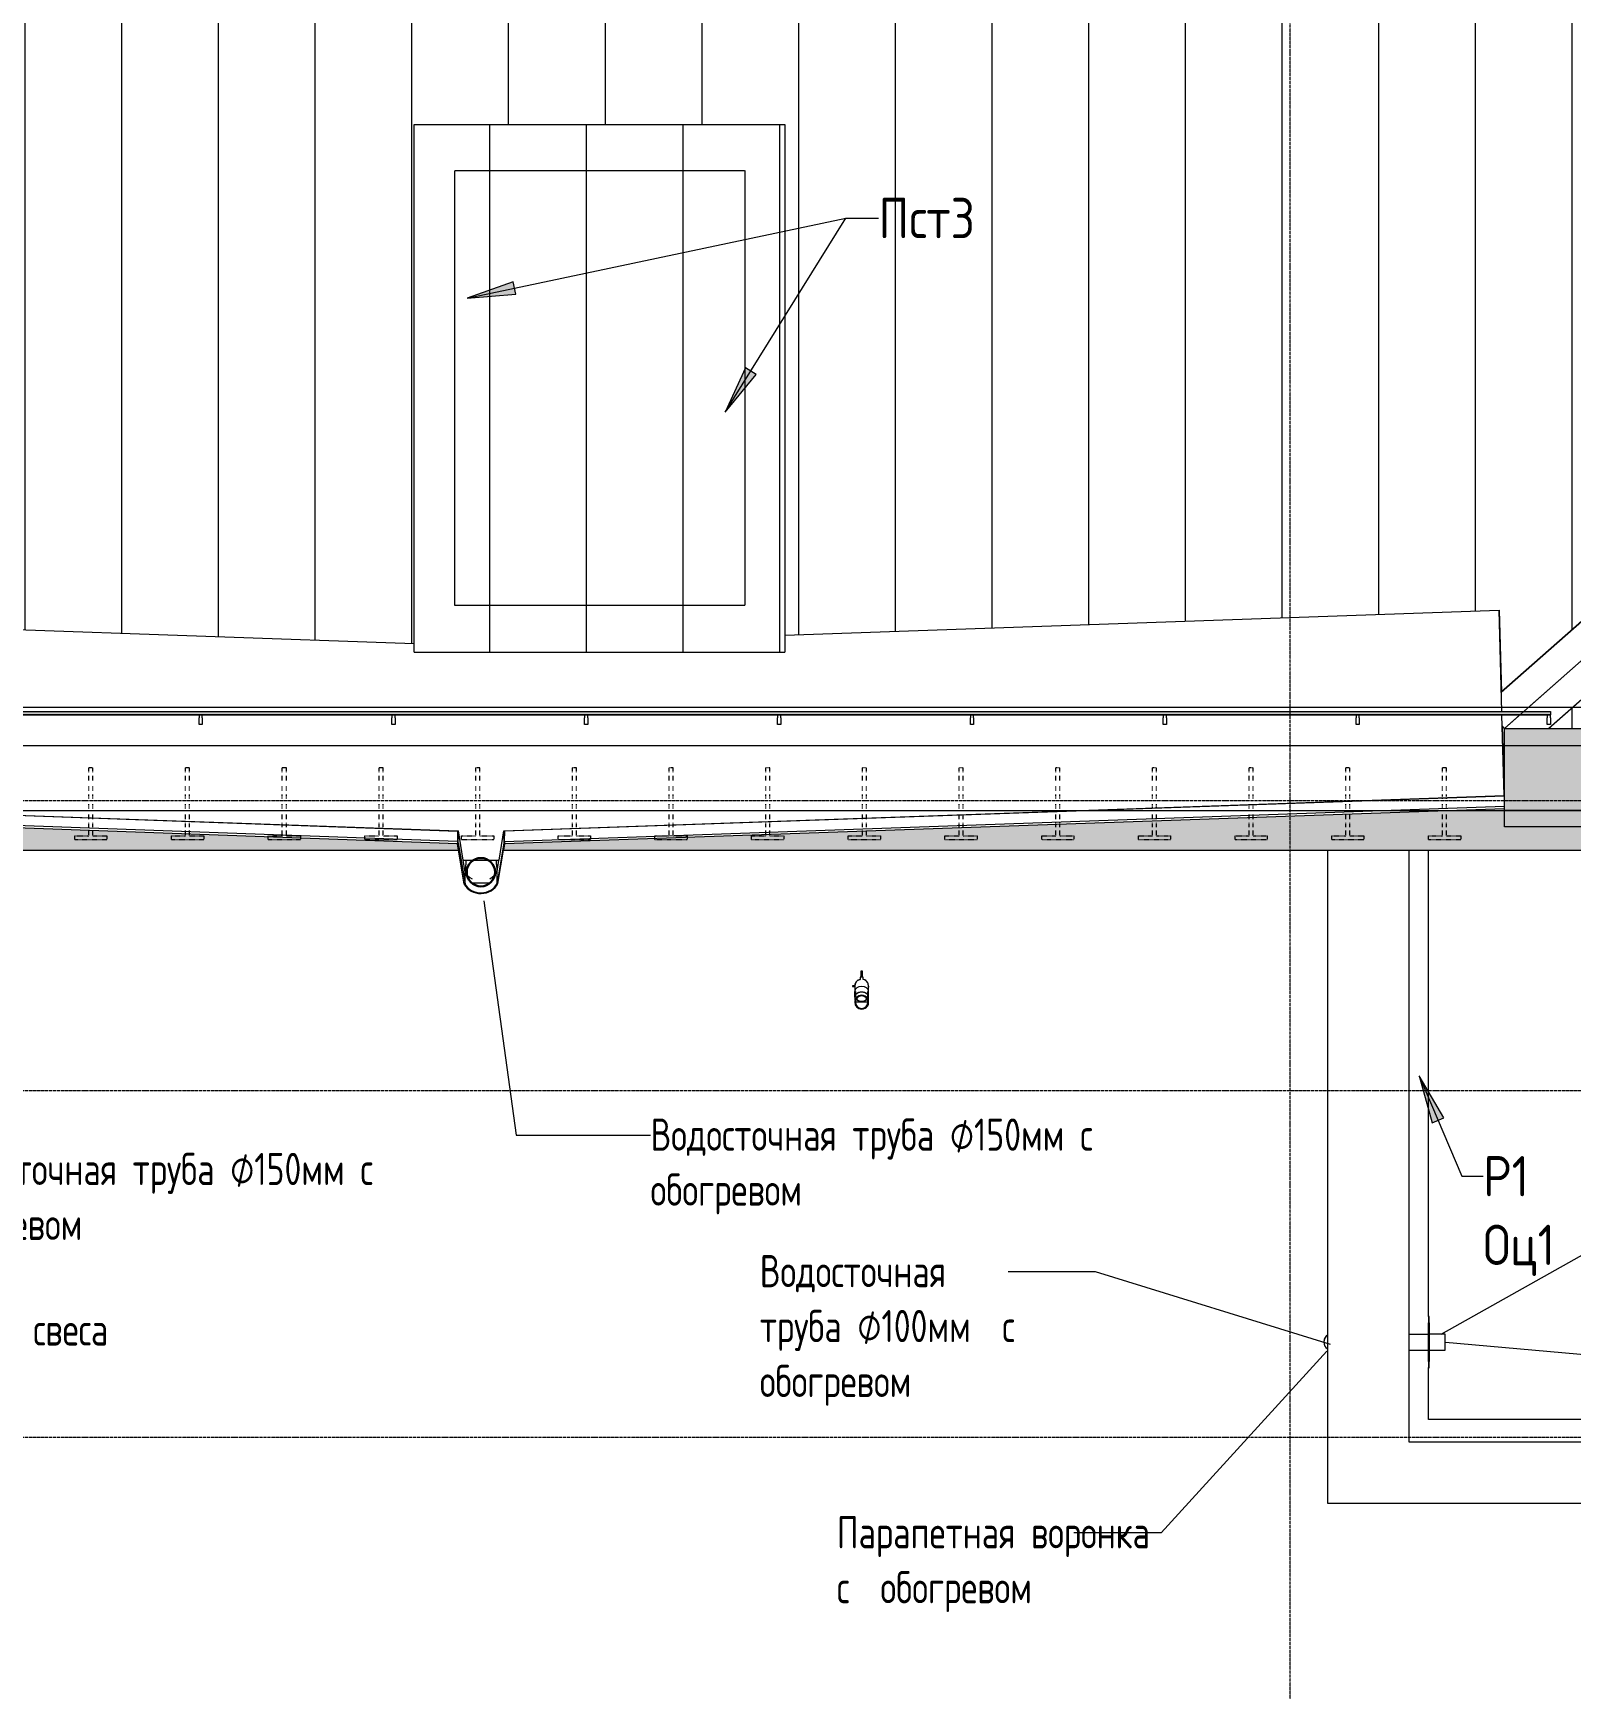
# Model space of a CAD drawing. Header units: millimetres. Extents: x -10178924 to 11692288, y -947381 to 58396.
# Drawn here: x 10250 to 19792, y -568242 to -557965 of the extents above; entities that cross this region are included whole.
import ezdxf

# ---------------------------------------------------------------- set-up
doc = ezdxf.new("R2010")
doc.units = ezdxf.units.MM
for name, pattern in [('ADSK_Линия сетки', [25, 20, -2.5, 0, -2.5]), ('ADSK_Скрыто', [6, 3, -3]), ('ADSK_Штриховая_ш3 п1_5', [4.5, 3, -1.5])]:
    doc.linetypes.add(name, pattern=pattern)
for name, color, linetype, lineweight in [('Аннотация', 7, 'Continuous', 18), ('Антураж', 7, 'Continuous', 18), ('Крыша', 7, 'Continuous', 9), ('Крыша штриховка', 7, 'Continuous', 9), ('Обобщенные модели', 7, 'Continuous', 18), ('Оборудование', 7, 'Continuous', 18), ('Ограждение', 7, 'Continuous', 9), ('Оси', 253, 'Continuous', 9), ('Перекрытие', 7, 'Continuous', 18), ('Стены внутренние', 7, 'Continuous', 18), ('Стены штриховка поверхности', 7, 'Continuous', 18), ('Узлы', 7, 'Continuous', 18)]:
    doc.layers.add(name, color=color, linetype=linetype, lineweight=lineweight)
doc.layers.add('Линии', color=7, linetype='Continuous', lineweight=9, true_color=0x00a600)
doc.styles.add('GOST Common_3', font='GOST_Common.ttf', dxfattribs={"width": 0.8, "height": 350})
doc.styles.add('GOST Common_4', font='GOST_Common.ttf', dxfattribs={"width": 0.9, "height": 200})

# ---------------------------------------------------------------- blocks, each defined once
blk = doc.blocks.new('Антураж 6 - Антураж 6-925259-План кровли АР')
at = {"layer": 'Антураж', "true_color": 0xfbfbf4}
blk.add_hatch(color=7, dxfattribs=at).paths.add_polyline_path([(20506, 1633), (22568, 1633), (22556, 1672), (22550, 1733), (19380, 1733), (19380, 1633), (20144, 1633)])
at = {"layer": 'Антураж'}
for p, q in [((19380, 1733), (22550, 1733)), ((23217, 1733), (23217, 1633)), ((25409, 1733), (25409, 1633)), ((25479, 1733), (25479, 1633)), ((25498, 1649), (25498, 1633)), ((26115, 1733), (29060, 1733)), ((23164, 1637), (23164, 1633))]:
    blk.add_line(p, q, dxfattribs=at)
blk = doc.blocks.new('TN_ПВХ воронка парапетная - ПВХ воронка парапетная 100х100 длиной 650мм с отводом и листоуловителем-1908337-План кровли АР')
at = {"layer": 'Оборудование'}
for p, q in [((-50, 120), (-50, 0)), ((50, 120), (50, 0)), ((-120, 0), (-160, 0)), ((-120, 0), (120, 0)), ((160, 0), (120, 0)), ((-160, 0), (-160, -3)), ((-160, -3), (-120, -3)), ((120, -3), (-120, -3)), ((50, -3), (-50, -3)), ((-50, -3), (-50, -103)), ((50, -103), (50, -3)), ((120, -3), (160, -3)), ((160, -3), (160, 0)), ((-50, -103), (50, -103))]:
    blk.add_line(p, q, dxfattribs=at)
blk.add_arc((0, 600), 50, 32.7277, 147.2723, dxfattribs=at)
blk = doc.blocks.new('Ограждение - 20 доп поручень 300-1864261-План кровли АР')
at = {"layer": 'Ограждение'}
for p, q in [((-60, 10), (-40, 10)), ((-60, 10), (-60, -10)), ((0, 10), (-40, 10)), ((0, -10), (0, 10)), ((-40, -10), (-60, -10)), ((-40, -10), (0, -10))]:
    blk.add_line(p, q, dxfattribs=at)
blk = doc.blocks.new('Ограждение - Ограждение-2505142-План кровли АР')
at = {"extrusion": (0, 0, -1), "zscale": -1, "rotation": 270.0000000000002}
for p in [(-11289, 2268), (-12486, 2268), (-13682, 2268), (-14879, 2268), (-16076, 2268), (-17272, 2268), (-18469, 2268), (-19655, 2268)]:
    blk.add_blockref('Ограждение - 20 доп поручень 300-1864261-План кровли АР', p, dxfattribs=at)
blk = doc.blocks.new('Тип верхнего поручня - Верхний поручень_Внутренний_-2505167-План кровли АР')
at = {"layer": 'Ограждение', "true_color": 0x373f43}
blk.add_hatch(color=149, dxfattribs=at).paths.add_polyline_path([(19422, 2328), (19665, 2328), (19665, 2348), (7485, 2348), (7505, 2328), (19380, 2328)])
at = {"layer": 'Ограждение'}
for p, q in [((7485, 2348), (19665, 2348)), ((19665, 2328), (7505, 2328)), ((19665, 2348), (19665, 2328))]:
    blk.add_line(p, q, dxfattribs=at)
blk = doc.blocks.new('Тип верхнего поручня - Верхний поручень_Внутренний_-V27-План кровли АР')
at = {"layer": 'Ограждение'}
for p, q in [((7485, 2348), (19665, 2348)), ((7505, 2328), (19665, 2328)), ((19665, 2348), (19665, 2328))]:
    blk.add_line(p, q, dxfattribs=at)
blk = doc.blocks.new('Водосток - Тип 1 _карниз больше 490мм_-V28-План кровли АР')
at = {"layer": 'Обобщенные модели'}
for p, q in [((19, 335), (21, 335)), ((65, 335), (125, 335)), ((125, 335), (187, 335))]:
    blk.add_line(p, q, dxfattribs=at)
blk.add_open_spline([(21, 335), (20, 335), (19, 335), (19, 335)], degree=3, dxfattribs=at)
for points, knots in [([(31, 193), (31, 194), (32, 195), (32, 197), (32, 199), (32, 202), (32, 204), (32, 206), (32, 209), (32, 211), (31, 214), (31, 217), (31, 220), (30, 223), (30, 226), (29, 229), (29, 232), (29, 236), (28, 240), (28, 246), (27, 255), (27, 261), (27, 265)], [-0.8430934, -0.8430934, -0.8430934, -0.8430934, -0.8235294, -0.8088235, -0.7941176, -0.7794118, -0.7647059, -0.75, -0.7352941, -0.7205882, -0.7058824, -0.6911765, -0.6764706, -0.6617647, -0.6470588, -0.6323529, -0.6176471, -0.6029412, -0.5882353, -0.5588235, -0.5294118, -0.48004, -0.48004, -0.48004, -0.48004]), ([(222, 269), (222, 268), (223, 263), (223, 255), (222, 246), (222, 240), (221, 236), (221, 232), (221, 229), (220, 226), (220, 223), (219, 220), (219, 217), (219, 214), (218, 211), (218, 209), (218, 206), (218, 204), (218, 202), (218, 199), (218, 197), (218, 195), (219, 194), (219, 193)], [-0.5379179, -0.5379179, -0.5379179, -0.5379179, -0.5294118, -0.4705882, -0.4411765, -0.4117647, -0.3970588, -0.3823529, -0.3676471, -0.3529412, -0.3382353, -0.3235294, -0.3088235, -0.2941176, -0.2794118, -0.2647059, -0.25, -0.2352941, -0.2205882, -0.2058824, -0.1911765, -0.1764706, -0.1570201, -0.1570201, -0.1570201, -0.1570201])]:
    blk.add_open_spline(points, degree=3, knots=knots, dxfattribs=at)
blk = doc.blocks.new('Ограждение - Ограждение-2970319-План кровли АР')
at = {"layer": 'Ограждение'}
for p, q in [((24217, 6757), (19360, 2468)), ((24217, 6755), (19360, 2466)), ((24217, 6757), (24217, 6755)), ((24217, 6755), (24217, 6757)), ((29060, 2479), (24217, 6757)), ((24217, 6755), (24217, 6522)), ((24217, 6522), (24217, 6755)), ((29060, 2477), (24217, 6755)), ((24153, 6459), (19499, 2348)), ((24217, 6474), (24217, 6273)), ((24217, 6273), (24217, 6474)), ((29053, 2243), (24280, 6459)), ((19654, 2243), (24217, 6273)), ((24217, 6272), (19656, 2243)), ((24217, 6273), (24217, 6272)), ((24217, 6272), (24217, 6273)), ((24217, 6273), (28780, 2243)), ((28778, 2243), (24217, 6272)), ((19476, 2328), (19380, 2243)), ((19380, 2243), (19366, 2259)), ((29060, 2251), (29053, 2243))]:
    blk.add_line(p, q, dxfattribs=at)
blk = doc.blocks.new('_ Соеденительная муфта с хомутом универсальным - _ Соеденительная муфта с хомутом универсальным-5013480-План кровли АР')
at = {"layer": 'Обобщенные модели'}
for radius, start, end in [(43.4, 207.9695, 274.0061), (41.1, 225, 240)]:
    blk.add_arc((0, 0), radius, start, end, dxfattribs=at)
blk = doc.blocks.new('Антураж 4 - Антураж 4-5053377-План кровли АР')
at = {"layer": 'Антураж'}
for p, q in [((7265, 2959), (12614, 2771)), ((12614, 2769), (7266, 2956)), ((14914, 2822), (19347, 2978)), ((19347, 2975), (14914, 2820)), ((19347, 2978), (19361, 2468)), ((19347, 2978), (19347, 2975)), ((19364, 2348), (19347, 2975)), ((19378, 1826), (19364, 2328)), ((19366, 2259), (19378, 1828)), ((8058, 1778), (12888, 1608)), ((13171, 1608), (19378, 1826)), ((13175, 1542), (19380, 1760)), ((19380, 1823), (13176, 1606)), ((19378, 1828), (19378, 1826)), ((12884, 1542), (7848, 1723)), ((9822, 1716), (12883, 1606)), ((12888, 1607), (12883, 1606)), ((12883, 1606), (12883, 1577)), ((12884, 1576), (12884, 1542)), ((12884, 1542), (12884, 1537)), ((12888, 1608), (12917, 1425)), ((12888, 1533), (12888, 1607)), ((12897, 1552), (12888, 1607)), ((13141, 1425), (13171, 1608)), ((13162, 1552), (13171, 1607)), ((13171, 1607), (13171, 1533)), ((13171, 1607), (13176, 1606)), ((13175, 1542), (13175, 1576)), ((13175, 1537), (13175, 1542)), ((13176, 1577), (13176, 1606)), ((12883, 1537), (12883, 1532)), ((12883, 1532), (12888, 1533)), ((12883, 1527), (12883, 1532)), ((12888, 1533), (12930, 1278)), ((12925, 1277), (12890, 1488)), ((13171, 1533), (13129, 1282)), ((13134, 1281), (13168, 1488)), ((13176, 1532), (13171, 1533)), ((13175, 1527), (13176, 1532)), ((13176, 1532), (13176, 1537)), ((13176, 1527), (13176, 1531)), ((12917, 1425), (13141, 1425)), ((12930, 1352), (12918, 1425)), ((12930, 1278), (12930, 1352)), ((13129, 1356), (13140, 1425)), ((13129, 1282), (13129, 1356))]:
    blk.add_line(p, q, dxfattribs=at)
for centre, major_axis, start_param, end_param in [((13028, 1392), (109, 0), 3.582621, 4.184663), ((13028, 1392), (109, 0), 5.252456, 5.887685), ((13028, 1318), (114, 0), 3.575978, 5.893296), ((13028, 1318), (109, 0), 3.582621, 5.887685)]:
    blk.add_ellipse(centre, major_axis=major_axis, ratio=0.870356, start_param=start_param, end_param=end_param, dxfattribs=at)
blk = doc.blocks.new('TN_ПВС 125-82_Водосточная труба - TN_ПВС 125-82_Водосточная труба-7278533-План кровли АР')
at = {"layer": 'Обобщенные модели'}
for start, end in [(165, 167.3627), (12.6373, 15)]:
    blk.add_arc((0, 0), 41.1, start, end, dxfattribs=at)
blk = doc.blocks.new('_ Хомут универсальный - _ Хомут универсальный-V103-План кровли АР')
at = {"layer": 'Обобщенные модели'}
for p, q in [((-43, 2), (-57, 2)), ((-57, 2), (-57, -2)), ((10, 57), (-10, 57)), ((-10, 57), (-10, 42)), ((-5, 93), (-5, 57)), ((5, 93), (-5, 93)), ((5, 57), (5, 93)), ((10, 42), (10, 57)), ((-57, -2), (-43, -2))]:
    blk.add_line(p, q, dxfattribs=at)
for start, end in [(103.3472, 176.6899), (347.0829, 76.5871), (182.992, 192.1308)]:
    blk.add_arc((0, 0), 43.3, start, end, dxfattribs=at)
blk = doc.blocks.new('_ Колено трубы 135 - _ Колено трубы 135-V104-План кровли АР')
at = {"layer": 'Обобщенные модели'}
for p, q in [((15349, 643), (15349, 611)), ((15433, 611), (15433, 643)), ((15347, 611), (15347, 576)), ((15434, 576), (15434, 611))]:
    blk.add_line(p, q, dxfattribs=at)
for start, end in [(158.2945, 166.876), (142.8085, 154.4934), (113.1035, 120), (103.3248, 105), (53.0349, 60), (26.6919, 36.8379), (15, 22.1092)]:
    blk.add_arc((15391, 643), 42, start, end, dxfattribs=at)
for centre, major_axis, start_param, end_param in [((15391, 611), (-43.4, 0), 4.712389, 6.283185), ((15391, 611), (-43.4, 0), 3.141593, 4.712389), ((15391, 576), (-43.4, 0), 4.712389, 6.531031), ((15391, 576), (43.4, 0), 6.035339, 7.853982)]:
    blk.add_ellipse(centre, major_axis=major_axis, ratio=0.707107, start_param=start_param, end_param=end_param, dxfattribs=at)
blk = doc.blocks.new('_ Колено трубы 135 - _ Колено трубы 135-V105-План кровли АР')
at = {"layer": 'Обобщенные модели'}
for p, q in [((-32, 39), (-67, 39)), ((-11, 42), (-32, 42)), ((0, 39), (0, -39)), ((-67, -39), (-32, -39)), ((-32, -42), (-11, -42))]:
    blk.add_line(p, q, dxfattribs=at)
for radius, start, end in [(43.4, 360, 180), (43.4, 180, 360), (41.1, 0, 180), (41.1, 180, 0), (38.8, 90, 270), (38.8, 270, 90)]:
    blk.add_arc((0, 0), radius, start, end, dxfattribs=at)
for major_axis, start_param, end_param in [((0, 42), 0, 3.141593), ((0, 36.8), 4.712389, 5.826963), ((0, 36.8), 3.597814, 4.712389), ((0, 38.8), 4.712389, 5.759587), ((0, 38.8), 4.712389, 5.759587), ((0, 38.8), 3.665191, 4.712389), ((0, 38.8), 3.665191, 4.712389)]:
    blk.add_ellipse((-32, 0), major_axis=major_axis, ratio=0.707107, start_param=start_param, end_param=end_param, dxfattribs=at)
blk = doc.blocks.new('_ Водосточный слив с хомутом универсальным - _ Водосточный слив с хомутом универсальным-V106-План кровли АР')
at = {"layer": 'Обобщенные модели'}
for start, end in [(92.7801, 105), (13.284, 86.6773), (255, 345.8084)]:
    blk.add_arc((0, 0), 43.6, start, end, dxfattribs=at)
blk = doc.blocks.new('Кровля')
at = {"layer": 'Аннотация', "lineweight": 9}
for points in [[(12944, 4914), (13246, 4938), (13229, 5015)], [(14545, 4206), (14737, 4441), (14670, 4482)], [(18850, 87), (18931, -204), (19004, -173)]]:
    blk.add_hatch(color=256, dxfattribs=at).paths.add_polyline_path(points)
at = {"layer": 'Крыша штриховка'}
h = blk.add_hatch(dxfattribs=at)
h.set_pattern_fill('FP_21', color=256, style=0, pattern_type=2)
h.set_pattern_definition([(90, (0, 161.5), (-600, 4e-14), [])])
h.paths.add_polyline_path([(13175, 1527), (13176, 1527), (13175, 1527)])
h.paths.add_polyline_path([(12897, 1552), (12887, 1608), (11119, 1669), (12888, 1606)])
h.paths.add_polyline_path([(13162, 1552), (13171, 1607), (13176, 1606), (19380, 1824), (19380, 2243), (19366, 2259), (19378, 1826), (13171, 1608), (13168, 1594)])
h.paths.add_polyline_path([(35578, 1552), (35569, 1608), (29060, 1844), (29060, 2009), (29053, 2009), (29053, 1733), (29060, 1733), (29060, 1835), (35564, 1599), (35564, 1606), (35569, 1606), (35572, 1592)])
h.paths.add_polyline_path([(35843, 1552), (35853, 1606), (35864, 1606), (41077, 1795), (41085, 1806), (35853, 1615), (35852, 1607)])
h.paths.add_polyline_path([(23571, 1633), (24009, 1633), (24009, 1694), (23355, 1695), (23346, 1698), (23331, 1710), (23325, 1717), (23320, 1726), (23318, 1733), (23217, 1733), (23217, 1633), (23562, 1633)])
h.paths.add_polyline_path([(24792, 1633), (25409, 1633), (25409, 1733), (25322, 1733), (25315, 1719), (25303, 1704), (25294, 1699), (25285, 1696), (25267, 1694), (25160, 1694), (24742, 1694), (24742, 1633), (24788, 1633)])
h.paths.add_polyline_path([(24947, 1694), (24947, 1694), (24985, 1694)])
h.paths.add_polyline_path([(29060, 2029), (29060, 2251), (29053, 2243), (29053, 2029)])
h.paths.add_polyline_path([(28778, 2243), (26448, 4301), (28515, 2243)])
h.paths.add_polyline_path([(19665, 2243), (19918, 2243), (21985, 4301), (19656, 2243)])
h.paths.add_polyline_path([(19361, 2468), (24217, 6757), (29060, 2479), (29060, 2997), (33459, 2838), (33459, 5991), (35759, 5991), (35759, 2764), (41946, 2990), (45229, 7507), (45217, 7516), (15841, 7516), (15841, 7203), (14441, 7203), (14441, 7516), (4204, 7516), (7265, 2959), (12614, 2771), (12614, 5991), (14914, 5991), (14914, 2822), (19347, 2978), (19359, 2540)])
h.paths.add_polyline_path([(45455, 7507), (45462, 7516), (45442, 7516)])
h.paths.add_polyline_path([(45548, 7680), (45576, 7680), (45587, 7689), (45597, 7703), (45597, 7719), (45563, 7692)])
h.paths.add_polyline_path([(45613, 7729), (45611, 7730), (45609, 7729), (45611, 7729)])
h = blk.add_hatch(dxfattribs=at)
h.set_pattern_fill('FP_30', color=256, style=0, pattern_type=2)
h.set_pattern_definition([(90, (61082.7, 9432.3), (-600, 4e-14), [])])
h.paths.add_polyline_path([(12614, 2716), (14914, 2716), (14914, 5991), (12614, 5991), (12614, 3061)])
at = {"layer": 'Стены штриховка поверхности', "true_color": 0xfbfbf4}
blk.add_hatch(color=7, dxfattribs=at).paths.add_polyline_path([(22550, 1733), (22550, 2243), (19380, 2243), (19380, 1733), (22313, 1733)])
at = {"layer": 'Узлы', "true_color": 0xffffff}
h = blk.add_hatch(color=7, dxfattribs=at)
h.paths.add_polyline_path([(41826, -522), (49651, -522), (49651, 475), (49563, 474), (49503, -471), (45149, -323), (41142, -458), (41080, -77), (41080, -522), (41465, -522)])
h.paths.add_polyline_path([(-454, -389), (8078, -389), (8077, -26), (7973, -277), (3656, -147), (-675, -299), (-737, 259), (-737, -389)])
h.paths.add_polyline_path([(41080, 178), (41098, 183), (41188, 1720), (35857, 1527), (35850, 1488), (41080, 1488), (41080, 182)])
h.paths.add_polyline_path([(8078, 312), (8078, 1488), (12890, 1488), (12883, 1527), (8005, 1702), (8062, 316)])
h.paths.add_polyline_path([(-737, 503), (-469, 8049), (-6523, 7837), (-6530, 7799), (-737, 7799), (-737, 523)])
h.paths.add_polyline_path([(49651, 797), (49651, 7859), (55892, 7859), (55892, 8471), (55881, 8468), (55687, 8000), (49351, 8221), (49619, 804), (49633, 803), (49650, 798)])
h.paths.add_polyline_path([(16531, 1488), (35572, 1488), (35566, 1520), (29060, 1756), (29060, 1633), (19380, 1633), (19380, 1744), (13175, 1527), (13168, 1488), (15808, 1488)])
h.paths.add_polyline_path([(-7228, 7799), (-6808, 7799), (-6813, 7829), (-7123, 7899), (-6948, 14171), (-7182, 20169), (-7228, 20180), (-7228, 7899)])
h.paths.add_polyline_path([(55892, 8774), (55892, 16805), (55861, 16797), (55713, 12785), (55861, 8782), (55865, 8781)])
h.paths.add_polyline_path([(24355, 13320), (32597, 13639), (32606, 13678), (16108, 13678), (16118, 13638), (24355, 13320)])
h.paths.add_polyline_path([(10665, 13409), (15825, 13610), (15841, 13678), (11105, 13678), (11105, 21013), (10509, 21012), (10529, 20925), (10924, 20798), (10667, 13473)])
h.paths.add_polyline_path([(38182, 13414), (37898, 20847), (38471, 21009), (38481, 21051), (37707, 21051), (37707, 13678), (32878, 13678), (32888, 13638), (38175, 13414)])
h.paths.add_polyline_path([(55892, 17108), (55892, 32796), (55861, 32788), (55572, 24949), (55861, 17116), (55865, 17115)])
h.paths.add_polyline_path([(-7228, 20475), (-7183, 20486), (-6960, 26174), (-7183, 31854), (-7228, 31866), (-7228, 20479)])
h.paths.add_polyline_path([(45338, 20583), (45060, 27855), (45032, 27863), (45032, 21051), (38749, 21051), (38759, 21009), (45144, 20596)])
h.paths.add_polyline_path([(3393, 20705), (10229, 20956), (10242, 21013), (3737, 21013), (3737, 28193), (3694, 28182), (3395, 20761)])
h.paths.add_polyline_path([(45032, 28152), (45061, 28160), (45350, 35732), (45288, 37345), (45032, 37345), (45032, 28160)])
h.paths.add_polyline_path([(3737, 28469), (3737, 42947), (3702, 42939), (3419, 35708), (3702, 28478), (3737, 28470)])
h.paths.add_polyline_path([(-7228, 32161), (-7192, 32170), (-7003, 37564), (-7192, 42952), (-7228, 42961), (-7228, 32165)])
h.paths.add_polyline_path([(55892, 33099), (55892, 43247), (55860, 43239), (55675, 38160), (55861, 33107), (55865, 33106)])
h.paths.add_polyline_path([(45072, 38095), (45259, 38095), (45067, 43128), (45032, 43137), (45032, 38095), (45070, 38095)])
h.paths.add_polyline_path([(3737, 43224), (3737, 43717), (-7228, 43717), (-7228, 43256), (-7192, 43265), (-7068, 43609), (-1846, 43422), (3578, 43616), (3702, 43233), (3737, 43224)])
h.paths.add_polyline_path([(45032, 43426), (45104, 43445), (45207, 43781), (50463, 43599), (55714, 43781), (55836, 43551), (55892, 43536), (55892, 43899), (45032, 43899), (45032, 43440)])
at = {"layer": 'Аннотация', "lineweight": 9}
for p, q in [((12944, 4914), (15293, 5411)), ((14545, 4206), (15293, 5411)), ((15293, 5411), (15496, 5411)), ((15293, 5411), (15496, 5411)), ((13229, 5015), (12944, 4914)), ((12944, 4914), (13246, 4938)), ((13246, 4938), (13229, 5015)), ((14670, 4482), (14545, 4206)), ((14545, 4206), (14737, 4441)), ((14737, 4441), (14670, 4482)), ((13047, 1174), (13248, -282)), ((18850, 87), (18931, -204)), ((19004, -173), (18850, 87)), ((18850, 87), (19115, -536)), ((18931, -204), (19004, -173)), ((13248, -282), (14081, -282)), ((19115, -536), (19248, -536)), ((16490, -1129), (16301, -1129)), ((16841, -1129), (16490, -1129)), ((18301, -1581), (16841, -1129)), ((18278, -1621), (17249, -2750)), ((17249, -2750), (16707, -2750))]:
    blk.add_line(p, q, dxfattribs=at)
at = {"layer": 'Крыша'}
for p, q in [((12614, 2716), (12614, 5991)), ((12614, 5991), (14914, 5991)), ((14914, 5991), (14914, 2716)), ((12614, 2716), (14914, 2716)), ((18909, -1407), (18909, 1488)), ((18988, -1516), (24281, 1463)), ((24471, -2046), (19013, -1569)), ((18909, -2046), (18909, -1724)), ((30240, -2046), (18909, -2046))]:
    blk.add_line(p, q, dxfattribs=at)
at = {"layer": 'Линии', "color": 7, "lineweight": 18}
blk.add_line((19380, 2243), (24217, 6515), dxfattribs=at)
at = {"layer": 'Линии', "color": 7, "linetype": 'ADSK_Штриховая_ш3 п1_5'}
for p, q in [((12866, 5706), (14666, 5706)), ((12866, 3006), (12866, 5706)), ((14666, 5706), (14666, 3006)), ((14666, 3006), (12866, 3006)), ((41905, 2373), (7071, 2373)), ((7831, 1733), (41247, 1733))]:
    blk.add_line(p, q, dxfattribs=at)
at = {"layer": 'Линии', "color": 5, "true_color": 0x0000ff}
blk.add_line((7428, 2138), (41730, 2138), dxfattribs=at)
at = {"layer": 'Линии', "color": 7, "linetype": 'ADSK_Скрыто'}
for p, q in [((10596, 1971), (10596, 2001)), ((10596, 2001), (10621, 2001)), ((10621, 1971), (10621, 2001)), ((11196, 1971), (11196, 2001)), ((11196, 2001), (11221, 2001)), ((11221, 1971), (11221, 2001)), ((11796, 1971), (11796, 2001)), ((11796, 2001), (11821, 2001)), ((11821, 1971), (11821, 2001)), ((12396, 1971), (12396, 2001)), ((12396, 2001), (12421, 2001)), ((12421, 1971), (12421, 2001)), ((12996, 1971), (12996, 2001)), ((12996, 2001), (13021, 2001)), ((13021, 1971), (13021, 2001)), ((13596, 1971), (13596, 2001)), ((13596, 2001), (13621, 2001)), ((13621, 1971), (13621, 2001)), ((14196, 1971), (14196, 2001)), ((14196, 2001), (14221, 2001)), ((14221, 1971), (14221, 2001)), ((14796, 1971), (14796, 2001)), ((14796, 2001), (14821, 2001)), ((14821, 1971), (14821, 2001)), ((15396, 1971), (15396, 2001)), ((15396, 2001), (15421, 2001)), ((15421, 1971), (15421, 2001)), ((15996, 1971), (15996, 2001)), ((15996, 2001), (16021, 2001)), ((16021, 1971), (16021, 2001)), ((16596, 1971), (16596, 2001)), ((16596, 2001), (16621, 2001)), ((16621, 1971), (16621, 2001)), ((17196, 1971), (17196, 2001)), ((17196, 2001), (17221, 2001)), ((17221, 1971), (17221, 2001)), ((17796, 1971), (17796, 2001)), ((17796, 2001), (17821, 2001)), ((17821, 1971), (17821, 2001)), ((18396, 1971), (18396, 2001)), ((18396, 2001), (18421, 2001)), ((18421, 1971), (18421, 2001)), ((18996, 1971), (18996, 2001)), ((18996, 2001), (19021, 2001)), ((19021, 1971), (19021, 2001)), ((10596, 1921), (10596, 1951)), ((10596, 1856), (10596, 1886)), ((10621, 1921), (10621, 1951)), ((10621, 1856), (10621, 1886)), ((11196, 1921), (11196, 1951)), ((11196, 1856), (11196, 1886)), ((11221, 1921), (11221, 1951)), ((11221, 1856), (11221, 1886)), ((11796, 1921), (11796, 1951)), ((11796, 1856), (11796, 1886)), ((11821, 1921), (11821, 1951)), ((11821, 1856), (11821, 1886)), ((12396, 1921), (12396, 1951)), ((12396, 1856), (12396, 1886)), ((12421, 1921), (12421, 1951)), ((12421, 1856), (12421, 1886)), ((12996, 1921), (12996, 1951)), ((12996, 1856), (12996, 1886)), ((13021, 1921), (13021, 1951)), ((13021, 1856), (13021, 1886)), ((13596, 1921), (13596, 1951)), ((13596, 1856), (13596, 1886)), ((13621, 1921), (13621, 1951)), ((13621, 1856), (13621, 1886)), ((14196, 1921), (14196, 1951)), ((14196, 1856), (14196, 1886)), ((14221, 1921), (14221, 1951)), ((14221, 1856), (14221, 1886)), ((14796, 1921), (14796, 1951)), ((14796, 1856), (14796, 1886)), ((14821, 1921), (14821, 1951)), ((14821, 1856), (14821, 1886)), ((15396, 1921), (15396, 1951)), ((15396, 1856), (15396, 1886)), ((15421, 1921), (15421, 1951)), ((15421, 1856), (15421, 1886)), ((15996, 1921), (15996, 1951)), ((15996, 1856), (15996, 1886)), ((16021, 1921), (16021, 1951)), ((16021, 1856), (16021, 1886)), ((16596, 1921), (16596, 1951)), ((16596, 1856), (16596, 1886)), ((16621, 1921), (16621, 1951)), ((16621, 1856), (16621, 1886)), ((17196, 1921), (17196, 1951)), ((17196, 1856), (17196, 1886)), ((17221, 1921), (17221, 1951)), ((17221, 1856), (17221, 1886)), ((17796, 1921), (17796, 1951)), ((17796, 1856), (17796, 1886)), ((17821, 1921), (17821, 1951)), ((17821, 1856), (17821, 1886)), ((18396, 1921), (18396, 1951)), ((18396, 1856), (18396, 1886)), ((18421, 1921), (18421, 1951)), ((18421, 1856), (18421, 1886)), ((18996, 1921), (18996, 1951)), ((18996, 1856), (18996, 1886)), ((19021, 1921), (19021, 1951)), ((19021, 1856), (19021, 1886)), ((10596, 1806), (10596, 1836)), ((10596, 1746), (10596, 1776)), ((10621, 1806), (10621, 1836)), ((10621, 1746), (10621, 1776)), ((11196, 1806), (11196, 1836)), ((11196, 1746), (11196, 1776)), ((11221, 1806), (11221, 1836)), ((11221, 1746), (11221, 1776)), ((11796, 1806), (11796, 1836)), ((11796, 1746), (11796, 1776)), ((11821, 1806), (11821, 1836)), ((11821, 1746), (11821, 1776)), ((12396, 1806), (12396, 1836)), ((12396, 1746), (12396, 1776)), ((12421, 1806), (12421, 1836)), ((12421, 1746), (12421, 1776)), ((12996, 1806), (12996, 1836)), ((12996, 1746), (12996, 1776)), ((13021, 1806), (13021, 1836)), ((13021, 1746), (13021, 1776)), ((13596, 1806), (13596, 1836)), ((13596, 1746), (13596, 1776)), ((13621, 1806), (13621, 1836)), ((13621, 1746), (13621, 1776)), ((14196, 1806), (14196, 1836)), ((14196, 1746), (14196, 1776)), ((14221, 1806), (14221, 1836)), ((14221, 1746), (14221, 1776)), ((14796, 1806), (14796, 1836)), ((14796, 1746), (14796, 1776)), ((14821, 1806), (14821, 1836)), ((14821, 1746), (14821, 1776)), ((15396, 1806), (15396, 1836)), ((15396, 1746), (15396, 1776)), ((15421, 1806), (15421, 1836)), ((15421, 1746), (15421, 1776)), ((15996, 1806), (15996, 1836)), ((15996, 1746), (15996, 1776)), ((16021, 1806), (16021, 1836)), ((16021, 1746), (16021, 1776)), ((16596, 1806), (16596, 1836)), ((16596, 1746), (16596, 1776)), ((16621, 1806), (16621, 1836)), ((16621, 1746), (16621, 1776)), ((17196, 1806), (17196, 1836)), ((17196, 1746), (17196, 1776)), ((17221, 1806), (17221, 1836)), ((17221, 1746), (17221, 1776)), ((17796, 1806), (17796, 1836)), ((17796, 1746), (17796, 1776)), ((17821, 1806), (17821, 1836)), ((17821, 1746), (17821, 1776)), ((18396, 1806), (18396, 1836)), ((18396, 1746), (18396, 1776)), ((18421, 1806), (18421, 1836)), ((18421, 1746), (18421, 1776)), ((18996, 1806), (18996, 1836)), ((18996, 1746), (18996, 1776)), ((19021, 1806), (19021, 1836)), ((19021, 1746), (19021, 1776)), ((10596, 1681), (10596, 1711)), ((10596, 1631), (10596, 1661)), ((10621, 1681), (10621, 1711)), ((10621, 1631), (10621, 1661)), ((11196, 1681), (11196, 1711)), ((11196, 1631), (11196, 1661)), ((11221, 1681), (11221, 1711)), ((11221, 1631), (11221, 1661)), ((11796, 1681), (11796, 1711)), ((11796, 1631), (11796, 1661)), ((11821, 1681), (11821, 1711)), ((11821, 1631), (11821, 1661)), ((12396, 1681), (12396, 1711)), ((12396, 1631), (12396, 1661)), ((12421, 1681), (12421, 1711)), ((12421, 1631), (12421, 1661)), ((12996, 1681), (12996, 1711)), ((12996, 1631), (12996, 1661)), ((13021, 1681), (13021, 1711)), ((13021, 1631), (13021, 1661)), ((13596, 1681), (13596, 1711)), ((13596, 1631), (13596, 1661)), ((13621, 1681), (13621, 1711)), ((13621, 1631), (13621, 1661)), ((14196, 1681), (14196, 1711)), ((14196, 1631), (14196, 1661)), ((14221, 1681), (14221, 1711)), ((14221, 1631), (14221, 1661)), ((14796, 1681), (14796, 1711)), ((14796, 1631), (14796, 1661)), ((14821, 1681), (14821, 1711)), ((14821, 1631), (14821, 1661)), ((15396, 1681), (15396, 1711)), ((15396, 1631), (15396, 1661)), ((15421, 1681), (15421, 1711)), ((15421, 1631), (15421, 1661)), ((15996, 1681), (15996, 1711)), ((15996, 1631), (15996, 1661)), ((16021, 1681), (16021, 1711)), ((16021, 1631), (16021, 1661)), ((16596, 1681), (16596, 1711)), ((16596, 1631), (16596, 1661)), ((16621, 1681), (16621, 1711)), ((16621, 1631), (16621, 1661)), ((17196, 1681), (17196, 1711)), ((17196, 1631), (17196, 1661)), ((17221, 1681), (17221, 1711)), ((17221, 1631), (17221, 1661)), ((17796, 1681), (17796, 1711)), ((17796, 1631), (17796, 1661)), ((17821, 1681), (17821, 1711)), ((17821, 1631), (17821, 1661)), ((18396, 1681), (18396, 1711)), ((18396, 1631), (18396, 1661)), ((18421, 1681), (18421, 1711)), ((18421, 1631), (18421, 1661)), ((18996, 1681), (18996, 1711)), ((18996, 1631), (18996, 1661)), ((19021, 1681), (19021, 1711)), ((19021, 1631), (19021, 1661)), ((10508, 1551), (10508, 1576)), ((10508, 1576), (10596, 1576)), ((10708, 1551), (10508, 1551)), ((10596, 1576), (10596, 1611)), ((10621, 1576), (10621, 1611)), ((10621, 1576), (10708, 1576)), ((10708, 1576), (10708, 1551)), ((11108, 1551), (11108, 1576)), ((11108, 1576), (11196, 1576)), ((11308, 1551), (11108, 1551)), ((11196, 1576), (11196, 1611)), ((11221, 1576), (11221, 1611)), ((11221, 1576), (11308, 1576)), ((11308, 1576), (11308, 1551)), ((11708, 1551), (11708, 1576)), ((11708, 1576), (11796, 1576)), ((11908, 1551), (11708, 1551)), ((11796, 1576), (11796, 1611)), ((11821, 1576), (11821, 1611)), ((11821, 1576), (11908, 1576)), ((11908, 1576), (11908, 1551)), ((12308, 1551), (12308, 1576)), ((12308, 1576), (12396, 1576)), ((12508, 1551), (12308, 1551)), ((12396, 1576), (12396, 1611)), ((12421, 1576), (12421, 1611)), ((12421, 1576), (12508, 1576)), ((12508, 1576), (12508, 1551)), ((12908, 1551), (12908, 1576)), ((12908, 1576), (12996, 1576)), ((13108, 1551), (12908, 1551)), ((12996, 1576), (12996, 1611)), ((13021, 1576), (13021, 1611)), ((13021, 1576), (13108, 1576)), ((13108, 1576), (13108, 1551)), ((13508, 1551), (13508, 1576)), ((13508, 1576), (13596, 1576)), ((13708, 1551), (13508, 1551)), ((13596, 1576), (13596, 1611)), ((13621, 1576), (13621, 1611)), ((13621, 1576), (13708, 1576)), ((13708, 1576), (13708, 1551)), ((14108, 1551), (14108, 1576)), ((14108, 1576), (14196, 1576)), ((14308, 1551), (14108, 1551)), ((14196, 1576), (14196, 1611)), ((14221, 1576), (14221, 1611)), ((14221, 1576), (14308, 1576)), ((14308, 1576), (14308, 1551)), ((14708, 1551), (14708, 1576)), ((14708, 1576), (14796, 1576)), ((14908, 1551), (14708, 1551)), ((14796, 1576), (14796, 1611)), ((14821, 1576), (14821, 1611)), ((14821, 1576), (14908, 1576)), ((14908, 1576), (14908, 1551)), ((15308, 1551), (15308, 1576)), ((15308, 1576), (15396, 1576)), ((15508, 1551), (15308, 1551)), ((15396, 1576), (15396, 1611)), ((15421, 1576), (15421, 1611)), ((15421, 1576), (15508, 1576)), ((15508, 1576), (15508, 1551)), ((15908, 1551), (15908, 1576)), ((15908, 1576), (15996, 1576)), ((16108, 1551), (15908, 1551)), ((15996, 1576), (15996, 1611)), ((16021, 1576), (16021, 1611)), ((16021, 1576), (16108, 1576)), ((16108, 1576), (16108, 1551)), ((16508, 1551), (16508, 1576)), ((16508, 1576), (16596, 1576)), ((16708, 1551), (16508, 1551)), ((16596, 1576), (16596, 1611)), ((16621, 1576), (16621, 1611)), ((16621, 1576), (16708, 1576)), ((16708, 1576), (16708, 1551)), ((17108, 1551), (17108, 1576)), ((17108, 1576), (17196, 1576)), ((17308, 1551), (17108, 1551)), ((17196, 1576), (17196, 1611)), ((17221, 1576), (17221, 1611)), ((17221, 1576), (17308, 1576)), ((17308, 1576), (17308, 1551)), ((17708, 1551), (17708, 1576)), ((17708, 1576), (17796, 1576)), ((17908, 1551), (17708, 1551)), ((17796, 1576), (17796, 1611)), ((17821, 1576), (17821, 1611)), ((17821, 1576), (17908, 1576)), ((17908, 1576), (17908, 1551)), ((18308, 1551), (18308, 1576)), ((18308, 1576), (18396, 1576)), ((18508, 1551), (18308, 1551)), ((18396, 1576), (18396, 1611)), ((18421, 1576), (18421, 1611)), ((18421, 1576), (18508, 1576)), ((18508, 1576), (18508, 1551)), ((18908, 1551), (18908, 1576)), ((18908, 1576), (18996, 1576)), ((19108, 1551), (18908, 1551)), ((18996, 1576), (18996, 1611)), ((19021, 1576), (19021, 1611)), ((19021, 1576), (19108, 1576)), ((19108, 1576), (19108, 1551))]:
    blk.add_line(p, q, dxfattribs=at)
at = {"layer": 'Линии', "color": 7}
for p, q in [((12883, 1527), (8005, 1702)), ((19380, 1744), (13175, 1527)), ((19380, 1633), (19380, 1744)), ((29060, 1633), (19380, 1633)), ((8078, 1488), (12890, 1488)), ((12890, 1488), (12883, 1527)), ((13175, 1527), (13168, 1488)), ((13168, 1488), (35572, 1488))]:
    blk.add_line(p, q, dxfattribs=at)
at = {"layer": 'Линии', "color": 7, "lineweight": 30}
blk.add_circle((13028, 1351), 88, dxfattribs=at)
at = {"layer": 'Оси', "linetype": 'ADSK_Линия сетки'}
for p, q in [((18050, -5631), (18050, 44223)), ((-13798, 1795), (50233, 1795)), ((-13798, -5), (50233, -5)), ((-13798, -2155), (56005, -2155))]:
    blk.add_line(p, q, dxfattribs=at)
at = {"layer": 'Перекрытие'}
for p, q in [((18282, 1488), (18282, -2566)), ((18789, -2186), (18789, 1488)), ((30381, -2186), (18789, -2186)), ((18282, -2566), (30761, -2566))]:
    blk.add_line(p, q, dxfattribs=at)
at = {"layer": 'Стены внутренние'}
for p, q in [((19380, 2243), (29053, 2243)), ((19380, 1744), (19380, 2243)), ((22550, 1733), (19380, 1733))]:
    blk.add_line(p, q, dxfattribs=at)
at = {"layer": 'Антураж'}
for name in ['Антураж 4 - Антураж 4-5053377-План кровли АР', 'Антураж 6 - Антураж 6-925259-План кровли АР']:
    blk.add_blockref(name, (0, 0), dxfattribs=at)
at = {"layer": 'Обобщенные модели'}
for name, p, rotation in [('Водосток - Тип 1 _карниз больше 490мм_-V28-План кровли АР', (13155, 1618), 180), ('_ Водосточный слив с хомутом универсальным - _ Водосточный слив с хомутом универсальным-V106-План кровли АР', (15391, 643), 89.9999999999999), ('_ Колено трубы 135 - _ Колено трубы 135-V105-План кровли АР', (15391, 544), 269.9999999999997), ('_ Соеденительная муфта с хомутом универсальным - _ Соеденительная муфта с хомутом универсальным-5013480-План кровли АР', (18303, -1560), 269.9999999999997)]:
    blk.add_blockref(name, p, dxfattribs=dict(at, rotation=rotation))
for name, p in [('_ Хомут универсальный - _ Хомут универсальный-V103-План кровли АР', (15391, 643)), ('_ Колено трубы 135 - _ Колено трубы 135-V104-План кровли АР', (0, 0)), ('TN_ПВС 125-82_Водосточная труба - TN_ПВС 125-82_Водосточная труба-7278533-План кровли АР', (15391, 643))]:
    blk.add_blockref(name, p, dxfattribs=at)
at = {"layer": 'Оборудование', "rotation": 89.99999999999997}
blk.add_blockref('TN_ПВХ воронка парапетная - ПВХ воронка парапетная 100х100 длиной 650мм с отводом и листоуловителем-1908337-План кровли АР', (18909, -1566), dxfattribs=at)
at = {"layer": 'Ограждение'}
for name in ['Ограждение - Ограждение-2505142-План кровли АР', 'Тип верхнего поручня - Верхний поручень_Внутренний_-2505167-План кровли АР', 'Тип верхнего поручня - Верхний поручень_Внутренний_-V27-План кровли АР', 'Ограждение - Ограждение-2970319-План кровли АР']:
    blk.add_blockref(name, (0, 0), dxfattribs=at)
at = {"layer": 'Аннотация', "lineweight": 9, "attachment_point": 1, "line_spacing_factor": 1.022766}
for s, insert, char_height, width, style in [('\\pxt1.44,2.88,4.32,5.76,7.2,8.64,10.08,11.52,12.96,14.4,15.84,17.28,18.72,20.16,21.6,23.04,24.48,25.92,27.36,28.8,30.24,31.68,33.12,34.56,36,37.44,38.88,40.32,41.76,43.2,44.64,46.08;{Пст3}', (15496, 5536), 250, 792, 'GOST Common_4'), ('\\pxt1.8,3.6,5.4,7.2,9,10.8,12.6,14.4,16.2,18,19.8,21.6,23.4,25.2,27,28.8,30.6,32.4,34.2,36,37.8,39.6,41.4,43.2,45,46.8,48.6,50.4,52.2,54,55.8,57.6;{Водосточная труба ⌀150мм с обогревом}', (14081, -178), 200, 3226.5, 'GOST Common_3'), ('\\pxt1.8,3.6,5.4,7.2,9,10.8,12.6,14.4,16.2,18,19.8,21.6,23.4,25.2,27,28.8,30.6,32.4,34.2,36,37.8,39.6,41.4,43.2,45,46.8,48.6,50.4,52.2,54,55.8,57.6;{Водосточная труба ⌀150мм с обогревом}', (9615, -391), 200, 3226.5, 'GOST Common_3'), ('\\pxt1.44,2.88,4.32,5.76,7.2,8.64,10.08,11.52,12.96,14.4,15.84,17.28,18.72,20.16,21.6,23.04,24.48,25.92,27.36,28.8,30.24,31.68,33.12,34.56,36,37.44,38.88,40.32,41.76,43.2,44.64,46.08;{Р1\\PОц1}', (19248, -411), 250, 714.6, 'GOST Common_4'), ('\\pxt1.8,3.6,5.4,7.2,9,10.8,12.6,14.4,16.2,18,19.8,21.6,23.4,25.2,27,28.8,30.6,32.4,34.2,36,37.8,39.6,41.4,43.2,45,46.8,48.6,50.4,52.2,54,55.8,57.6;{Водосточная труба ⌀100мм  с обогревом}', (14759, -1025), 200, 1732.5, 'GOST Common_3'), ('\\pxt1.8,3.6,5.4,7.2,9,10.8,12.6,14.4,16.2,18,19.8,21.6,23.4,25.2,27,28.8,30.6,32.4,34.2,36,37.8,39.6,41.4,43.2,45,46.8,48.6,50.4,52.2,54,55.8,57.6;{Размер картины карнизного свеса}', (7390, -1387), 200, 3226.5, 'GOST Common_3'), ('\\pxt1.8,3.6,5.4,7.2,9,10.8,12.6,14.4,16.2,18,19.8,21.6,23.4,25.2,27,28.8,30.6,32.4,34.2,36,37.8,39.6,41.4,43.2,45,46.8,48.6,50.4,52.2,54,55.8,57.6;{Парапетная воронка с  обогревом}', (15237, -2646), 200, 2012.4, 'GOST Common_3')]:
    blk.add_mtext(s, dxfattribs=dict(at, insert=insert, char_height=char_height, width=width, style=style))

msp = doc.modelspace()

# ---------------------------------------------------------------- block references
msp.add_blockref('Кровля', (0, -564523.7))

doc.saveas('drawing.dxf')
